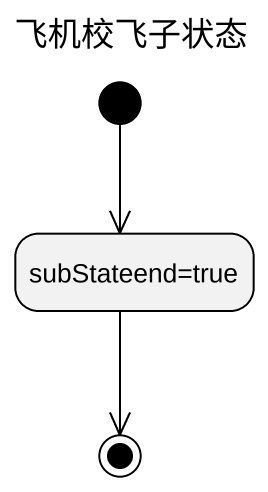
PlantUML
@startuml
title 飞机校飞子状态
hide empty description
state "subStateend=true" as subStateend_true
[*] --> subStateend_true
subStateend_true --> [*]
@enduml
